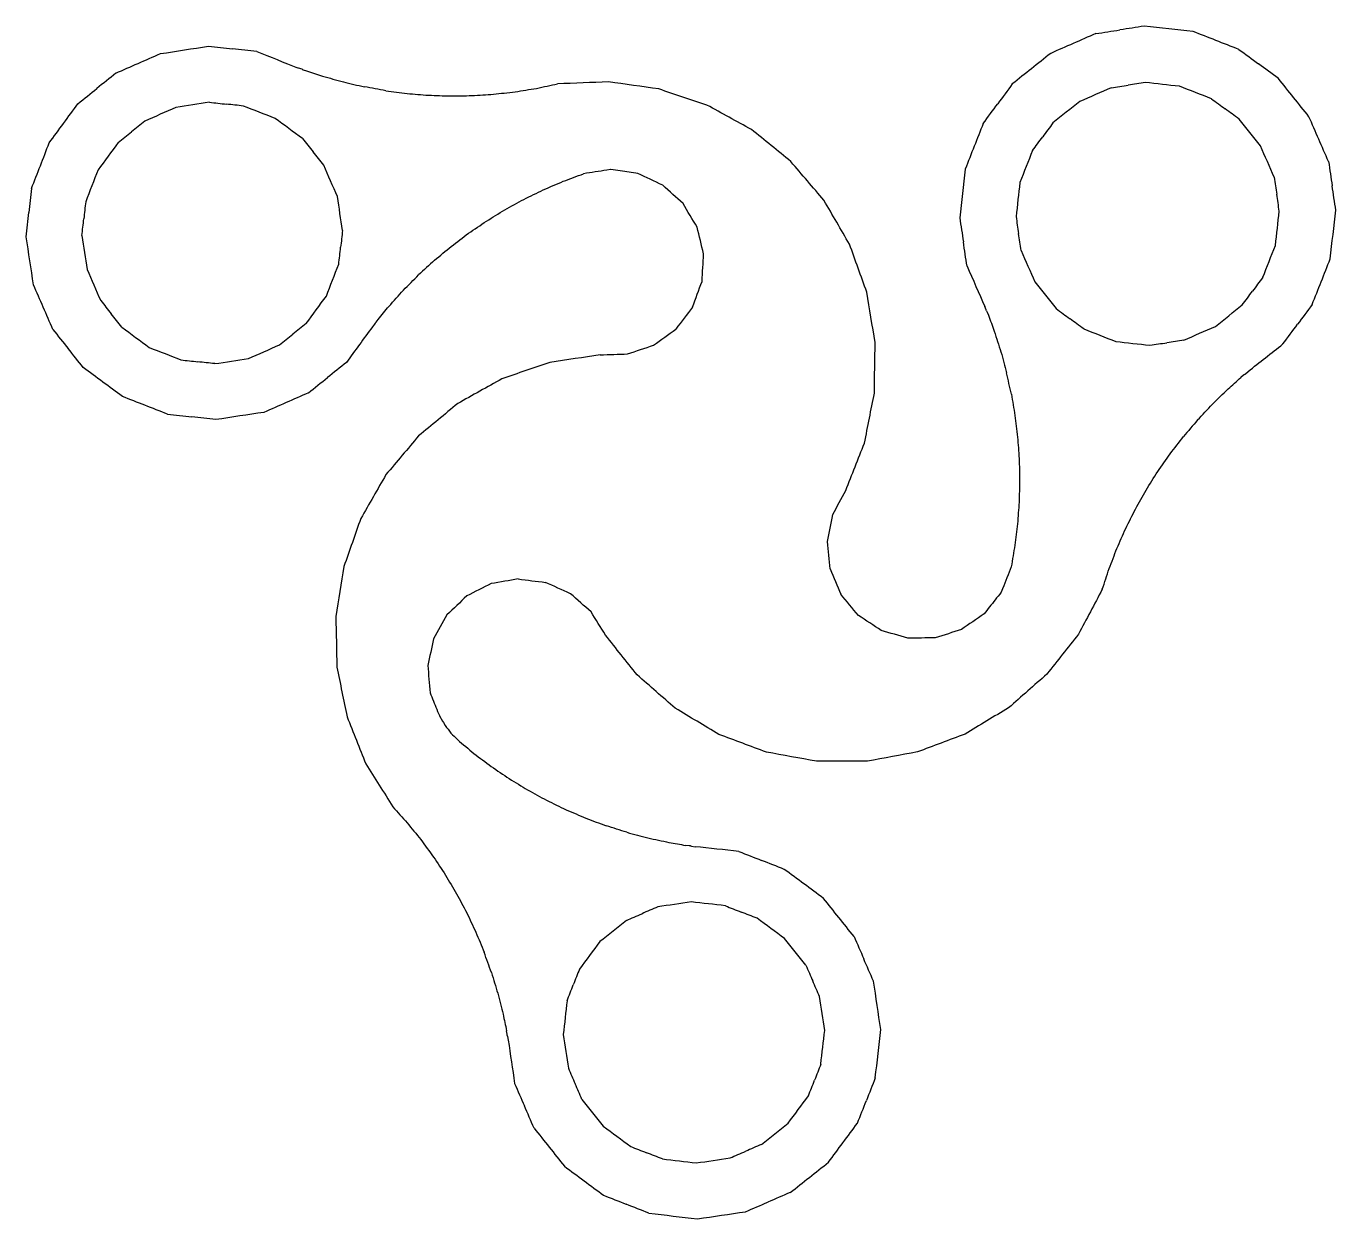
# Model space of a CAD drawing. Extents: x 31 to 183, y 98 to 185.
# Drawn here: x 153.96 to 168.92, y 106.66 to 120.29 of the extents above; entities that cross this region are included whole.
import ezdxf

# ---------------------------------------------------------------- set-up
doc = ezdxf.new("R2010")
doc.units = 0
doc.layers.add('ink_ext_XXXXXX', color=7, linetype='CONTINUOUS')

msp = doc.modelspace()

# ---------------------------------------------------------------- linework, layer by layer
at = {"layer": 'ink_ext_XXXXXX', "color": 7}
for points in [[(157.113141, 119.797659), (157.100574, 119.801879), (157.062092, 119.814788)], [(157.113158, 119.797667), (157.125442, 119.792864), (157.163235, 119.778075)], [(160.639477, 118.651613), (160.63582, 118.651045), (160.595712, 118.644799)], [(164.934342, 117.034629), (164.929624, 117.047112), (164.915255, 117.085066)], [(164.934359, 117.034637), (164.939693, 117.022371), (164.955933, 116.985172)], [(157.949957, 116.895778), (157.941564, 116.885462), (157.91595, 116.853978)], [(157.949974, 116.895786), (157.95786, 116.906516), (157.981895, 116.939219)], [(167.881328, 116.307829), (167.870749, 116.299416), (167.838983, 116.274152)], [(167.881328, 116.307829), (167.891465, 116.316736), (167.921958, 116.343521)], [(165.117875, 113.860349), (165.116511, 113.856866), (165.101702, 113.81907)], [(158.694718, 112.385801), (158.698452, 112.379559), (158.719267, 112.344717)], [(158.719267, 112.344717), (158.728291, 112.329604), (158.749086, 112.294746)], [(161.54989, 110.920091), (161.53665, 110.921611), (161.496324, 110.926228)], [(161.54989, 110.920091), (161.563091, 110.917939), (161.60315, 110.911395)], [(159.458469, 108.753833), (159.456484, 108.766956), (159.450413, 108.807086)], [(159.458469, 108.753833), (159.461107, 108.740777), (159.469134, 108.700989)]]:
    msp.add_lwpolyline(points, dxfattribs=at)
for points in [[(166.181391, 120.205073), (166.009997, 120.129914), (165.838602, 120.054756), (165.667209, 119.979592)], [(166.181391, 120.205073), (166.273866, 120.219252), (166.366335, 120.233427), (166.458804, 120.247603)], [(166.736299, 120.290104), (166.643803, 120.275942), (166.551303, 120.261773), (166.458804, 120.247603)], [(167.294071, 120.228807), (167.10815, 120.249243), (166.922223, 120.269676), (166.736299, 120.290104)], [(167.816582, 120.025323), (167.642415, 120.093155), (167.468242, 120.160983), (167.294071, 120.228807)], [(155.493896, 119.976689), (155.676936, 120.004879), (155.859977, 120.03307), (156.043014, 120.061252)], [(156.042997, 120.061244), (156.135043, 120.051064), (156.227088, 120.040885), (156.319127, 120.030703)], [(156.595296, 120.000181), (156.50324, 120.010355), (156.411184, 120.020529), (156.319127, 120.030703)], [(167.816582, 120.025323), (167.891855, 119.97002), (167.967131, 119.914711), (168.042401, 119.8594)], [(154.985402, 119.752456), (155.1549, 119.827205), (155.324401, 119.901948), (155.493896, 119.976689)], [(156.595296, 120.000181), (156.750893, 119.938387), (156.906493, 119.876588), (157.062092, 119.814788)], [(165.667209, 119.979592), (165.521047, 119.862825), (165.374887, 119.746052), (165.228721, 119.629277)], [(154.985385, 119.752448), (154.913166, 119.694349), (154.840949, 119.636244), (154.768733, 119.57814)], [(157.163218, 119.778067), (157.224536, 119.75845), (157.285856, 119.738828), (157.34717, 119.719203)], [(157.34717, 119.719203), (157.426366, 119.696856), (157.505561, 119.67451), (157.584756, 119.652164)], [(168.268191, 119.693393), (168.19293, 119.74873), (168.117668, 119.804066), (168.042401, 119.8594)], [(154.552116, 119.403918), (154.624324, 119.461997), (154.696528, 119.520069), (154.768733, 119.57814)], [(157.584756, 119.652164), (157.664961, 119.633657), (157.745165, 119.61515), (157.825372, 119.596638)], [(158.068491, 119.552858), (157.98745, 119.567455), (157.906411, 119.582046), (157.825372, 119.596638)], [(159.546749, 119.540023), (159.628191, 119.553207), (159.709636, 119.566385), (159.791075, 119.57956)], [(159.791075, 119.57956), (159.871818, 119.596692), (159.952563, 119.613817), (160.033304, 119.63094)], [(160.613387, 119.65386), (160.420028, 119.646221), (160.226668, 119.638582), (160.033304, 119.63094)], [(161.188223, 119.572153), (160.996611, 119.599393), (160.805002, 119.626628), (160.613387, 119.65386)], [(161.73915, 119.388494), (161.55551, 119.449715), (161.371869, 119.510935), (161.188223, 119.572153)], [(165.228721, 119.629277), (165.17322, 119.554027), (165.117719, 119.478777), (165.062213, 119.403525)], [(166.359208, 119.586646), (166.239215, 119.534069), (166.119223, 119.481492), (165.999233, 119.42891)], [(166.359208, 119.586646), (166.423938, 119.596549), (166.488668, 119.606452), (166.553401, 119.61635)], [(166.74765, 119.646081), (166.682901, 119.636175), (166.618154, 119.626264), (166.553401, 119.61635)], [(167.137973, 119.603027), (167.007869, 119.61738), (166.87776, 119.63173), (166.74765, 119.646081)], [(167.503687, 119.46052), (167.381783, 119.508022), (167.259878, 119.555525), (167.137973, 119.603027)], [(168.617993, 119.255696), (168.501391, 119.401599), (168.384791, 119.547496), (168.268191, 119.693393)], [(156.05576, 119.420443), (155.92763, 119.400771), (155.799503, 119.381093), (155.671376, 119.361415)], [(156.05576, 119.420443), (156.120183, 119.413313), (156.184605, 119.406184), (156.249028, 119.399054)], [(158.068491, 119.552858), (158.150142, 119.542214), (158.231793, 119.531571), (158.313447, 119.520922)], [(158.313447, 119.520922), (158.395537, 119.514213), (158.477622, 119.507502), (158.559709, 119.500785)], [(158.559709, 119.500785), (158.642075, 119.498093), (158.724441, 119.495401), (158.806808, 119.492708)], [(158.806808, 119.492708), (158.889212, 119.493968), (158.971615, 119.495227), (159.054014, 119.496484)], [(159.054014, 119.496484), (159.136306, 119.501762), (159.218599, 119.50704), (159.300885, 119.512316)], [(159.300885, 119.512316), (159.382839, 119.521553), (159.464793, 119.530791), (159.546749, 119.540023)], [(165.999233, 119.42891), (165.896878, 119.347203), (165.794519, 119.265488), (165.692161, 119.183773)], [(167.503687, 119.46052), (167.55634, 119.421818), (167.608995, 119.383111), (167.66165, 119.344404)], [(154.223538, 118.954933), (154.333066, 119.104595), (154.442594, 119.254258), (154.552116, 119.403918)], [(155.671376, 119.361415), (155.552723, 119.309128), (155.43407, 119.256842), (155.315413, 119.204547)], [(156.442296, 119.377664), (156.377873, 119.384794), (156.31345, 119.391924), (156.249028, 119.399054)], [(156.804632, 119.235832), (156.683855, 119.28311), (156.563078, 119.330389), (156.442296, 119.377664)], [(162.248244, 119.108669), (162.078545, 119.201946), (161.908846, 119.295223), (161.73915, 119.388494)], [(164.895708, 119.177913), (164.951208, 119.253121), (165.006711, 119.328323), (165.062213, 119.403525)], [(167.81964, 119.228231), (167.766976, 119.266955), (167.714313, 119.305679), (167.66165, 119.344404)], [(155.315413, 119.204547), (155.264845, 119.163893), (155.21428, 119.123233), (155.163708, 119.082571)], [(157.117985, 119.004658), (157.013532, 119.08172), (156.909082, 119.158776), (156.804632, 119.235832)], [(164.895708, 119.177913), (164.827379, 119.004082), (164.759044, 118.830249), (164.690712, 118.65641)], [(165.692161, 119.183773), (165.653298, 119.131113), (165.614434, 119.078453), (165.575571, 119.025792)], [(168.064403, 118.921949), (167.982819, 119.024045), (167.901229, 119.126138), (167.81964, 119.228231)], [(168.842009, 118.742131), (168.76734, 118.913323), (168.692665, 119.084512), (168.617993, 119.255696)], [(155.012028, 118.960675), (155.06259, 119.001312), (155.113149, 119.041941), (155.163708, 119.082571)], [(157.117985, 119.004658), (157.158495, 118.953869), (157.199005, 118.903081), (157.239518, 118.852287)], [(162.698875, 118.741839), (162.548667, 118.864116), (162.398458, 118.986394), (162.248244, 119.108669)], [(165.458953, 118.867868), (165.497825, 118.920511), (165.536696, 118.973155), (165.575571, 119.025792)], [(154.021921, 118.436068), (154.08913, 118.60903), (154.156343, 118.781985), (154.223555, 118.954941)], [(155.012028, 118.960675), (154.935316, 118.855905), (154.858605, 118.751135), (154.781893, 118.646365)], [(157.360995, 118.69989), (157.320505, 118.750695), (157.280011, 118.801491), (157.239518, 118.852287)], [(165.458953, 118.867868), (165.411081, 118.746161), (165.363212, 118.624448), (165.315342, 118.502735)], [(168.221174, 118.562551), (168.168917, 118.68235), (168.11666, 118.802149), (168.064403, 118.921949)], [(157.51705, 118.342292), (157.465035, 118.461495), (157.413013, 118.580696), (157.360995, 118.69989)], [(163.076396, 118.299827), (162.950555, 118.447166), (162.824714, 118.594505), (162.698875, 118.741839)], [(168.842009, 118.742131), (168.855827, 118.649747), (168.869641, 118.557356), (168.883456, 118.464964)], [(154.781893, 118.646365), (154.734799, 118.525303), (154.687707, 118.404235), (154.64061, 118.283164)], [(159.869738, 118.419156), (159.945604, 118.45171), (160.021472, 118.484258), (160.097339, 118.516807)], [(160.097339, 118.516807), (160.174696, 118.545693), (160.252047, 118.574576), (160.329397, 118.60346)], [(160.595712, 118.644799), (160.506938, 118.631023), (160.418168, 118.617241), (160.329397, 118.60346)], [(160.749279, 118.635017), (160.712679, 118.640552), (160.67608, 118.646087), (160.639477, 118.651613)], [(160.950106, 118.606929), (160.883166, 118.616295), (160.816221, 118.625659), (160.749279, 118.635017)], [(161.23397, 118.473156), (161.13935, 118.517752), (161.044728, 118.562341), (160.950106, 118.606929)], [(164.690712, 118.65641), (164.669715, 118.471003), (164.648717, 118.285595), (164.627717, 118.100179)], [(168.221174, 118.562551), (168.230836, 118.497893), (168.240498, 118.433235), (168.250157, 118.368568)], [(154.021904, 118.43606), (154.011718, 118.343839), (154.001527, 118.251616), (153.991338, 118.159387)], [(159.647155, 118.310633), (159.721349, 118.346812), (159.795547, 118.382985), (159.869738, 118.419156)], [(161.466269, 118.262135), (161.388838, 118.33248), (161.311404, 118.402818), (161.23397, 118.473156)], [(165.315342, 118.502735), (165.300627, 118.372915), (165.285912, 118.243094), (165.271191, 118.113271)], [(168.279197, 118.174613), (168.269515, 118.239268), (168.259836, 118.303918), (168.250157, 118.368568)], [(168.924904, 118.187797), (168.911089, 118.280189), (168.897274, 118.372581), (168.883456, 118.464964)], [(154.64061, 118.283164), (154.633474, 118.218593), (154.626341, 118.154018), (154.619202, 118.089439)], [(157.575422, 117.956383), (157.555964, 118.085021), (157.536506, 118.21366), (157.51705, 118.342292)], [(159.430125, 118.191563), (159.502468, 118.231253), (159.574811, 118.270943), (159.647155, 118.310633)], [(161.626717, 117.992195), (161.573236, 118.082181), (161.519753, 118.172158), (161.466269, 118.262135)], [(163.368417, 117.797117), (163.271076, 117.964687), (163.173736, 118.132257), (163.076396, 118.299827)], [(153.960821, 117.882668), (153.970996, 117.974911), (153.981165, 118.067152), (153.991338, 118.159387)], [(154.597772, 117.895703), (154.604916, 117.960285), (154.612061, 118.024866), (154.619202, 118.089439)], [(159.219156, 118.062186), (159.289482, 118.105315), (159.359802, 118.148442), (159.430125, 118.191563)], [(164.627717, 118.100179), (164.641578, 118.007996), (164.655434, 117.91581), (164.669289, 117.823624)], [(165.271191, 118.113271), (165.280864, 118.048736), (165.29054, 117.984194), (165.30021, 117.919651)], [(168.234645, 117.784683), (168.249498, 117.914665), (168.264347, 118.044639), (168.279197, 118.174613)], [(168.861136, 117.630579), (168.882394, 117.816324), (168.903649, 118.002061), (168.924904, 118.187797)], [(157.575422, 117.956383), (157.568221, 117.891733), (157.561014, 117.827081), (157.553809, 117.762423)], [(158.817181, 117.773561), (158.883022, 117.82328), (158.948864, 117.872999), (159.014699, 117.922715)], [(159.014699, 117.922715), (159.08285, 117.969209), (159.151003, 118.015698), (159.219156, 118.062186)], [(161.701191, 117.687006), (161.676369, 117.788739), (161.651542, 117.89047), (161.626717, 117.992195)], [(165.329312, 117.726), (165.319611, 117.79055), (165.30991, 117.8551), (165.30021, 117.919651)], [(154.044382, 117.332446), (154.016534, 117.515856), (153.988686, 117.699266), (153.960838, 117.882676)], [(154.597772, 117.895703), (154.617273, 117.767251), (154.636774, 117.638799), (154.656273, 117.510338)], [(158.627085, 117.615159), (158.690449, 117.667962), (158.753814, 117.720764), (158.817181, 117.773561)], [(163.565486, 117.25), (163.4998, 117.432374), (163.434108, 117.614745), (163.368417, 117.797117)], [(164.710805, 117.547042), (164.696966, 117.639236), (164.683128, 117.73143), (164.669289, 117.823624)], [(168.090444, 117.419339), (168.138513, 117.541126), (168.186579, 117.662905), (168.234645, 117.784683)], [(157.532196, 117.568462), (157.539401, 117.63312), (157.546608, 117.697773), (157.553809, 117.762423)], [(161.68333, 117.373225), (161.689283, 117.47782), (161.695236, 117.582416), (161.701191, 117.687006)], [(165.329312, 117.726), (165.3815, 117.606403), (165.433686, 117.486798), (165.485872, 117.367193)], [(168.654985, 117.108598), (168.723706, 117.282593), (168.792421, 117.456586), (168.861136, 117.630579)], [(154.656273, 117.510338), (154.708201, 117.391349), (154.760129, 117.27236), (154.812051, 117.153368)], [(157.390377, 117.205007), (157.437649, 117.326161), (157.484921, 117.447314), (157.532196, 117.568462)], [(158.627085, 117.615159), (158.566388, 117.55935), (158.505695, 117.503536), (158.445001, 117.447721)], [(164.710805, 117.547042), (164.778957, 117.393055), (164.847106, 117.239061), (164.915255, 117.085066)], [(154.266896, 116.822585), (154.192723, 116.992543), (154.118552, 117.162495), (154.044382, 117.332446)], [(158.271163, 117.271771), (158.32911, 117.330424), (158.387057, 117.389076), (158.445001, 117.447721)], [(161.57457, 117.07838), (161.610825, 117.176662), (161.64708, 117.274945), (161.68333, 117.373225)], [(165.485872, 117.367193), (165.567277, 117.265198), (165.648681, 117.163204), (165.730083, 117.061201)], [(168.090444, 117.419339), (168.051481, 117.366701), (168.012517, 117.314062), (167.973548, 117.261421)], [(157.159643, 116.890827), (157.236554, 116.995554), (157.313466, 117.10028), (157.390377, 117.205007)], [(158.105968, 117.087635), (158.161035, 117.149015), (158.216102, 117.210394), (158.271163, 117.271771)], [(163.661144, 116.676322), (163.629258, 116.867548), (163.597372, 117.058774), (163.565486, 117.25)], [(167.856652, 117.103502), (167.895621, 117.156143), (167.934584, 117.208782), (167.973548, 117.261421)], [(154.812051, 117.153368), (154.852476, 117.102629), (154.8929, 117.05189), (154.933325, 117.001151)], [(157.981879, 116.939211), (158.023245, 116.988689), (158.064605, 117.038165), (158.105968, 117.087635)], [(161.57457, 117.07838), (161.51121, 116.994965), (161.447849, 116.911551), (161.384485, 116.828128)], [(165.730083, 117.061201), (165.782663, 117.022506), (165.835243, 116.983812), (165.887823, 116.945117)], [(167.549141, 116.858709), (167.651645, 116.940307), (167.754148, 117.021904), (167.856652, 117.103502)], [(168.654985, 117.108598), (168.599279, 117.033389), (168.543573, 116.95818), (168.487867, 116.882971)], [(155.054582, 116.848926), (155.014163, 116.899667), (154.973744, 116.950409), (154.933325, 117.001151)], [(157.159643, 116.890827), (157.108998, 116.850247), (157.058348, 116.809664), (157.007697, 116.769082)], [(164.955933, 116.985172), (164.978038, 116.924297), (165.000144, 116.863421), (165.02225, 116.802545)], [(166.045534, 116.82895), (165.992966, 116.867678), (165.940395, 116.906398), (165.887823, 116.945117)], [(168.320778, 116.657427), (168.376475, 116.732611), (168.432172, 116.807795), (168.487867, 116.882971)], [(154.266879, 116.822577), (154.324602, 116.750118), (154.382322, 116.67765), (154.440042, 116.605182)], [(155.054582, 116.848926), (155.158846, 116.771898), (155.263113, 116.694865), (155.367379, 116.617832)], [(156.855801, 116.647291), (156.906435, 116.687893), (156.957066, 116.728488), (157.007697, 116.769082)], [(157.91595, 116.853978), (157.817355, 116.718313), (157.718759, 116.582648), (157.620161, 116.446974)], [(161.129792, 116.644407), (161.21469, 116.705647), (161.299588, 116.766887), (161.384485, 116.828128)], [(165.02225, 116.802545), (165.047781, 116.723881), (165.073306, 116.645214), (165.098835, 116.566541)], [(166.045534, 116.82895), (166.167217, 116.781391), (166.288895, 116.733829), (166.410575, 116.686262)], [(167.188955, 116.701564), (167.309019, 116.753946), (167.429083, 116.806329), (167.549141, 116.858709)], [(154.613195, 116.387851), (154.555477, 116.460299), (154.497762, 116.532742), (154.440042, 116.605182)], [(155.367379, 116.617832), (155.487965, 116.570491), (155.608554, 116.523144), (155.729143, 116.475798)], [(156.499593, 116.490997), (156.618329, 116.543095), (156.737065, 116.595193), (156.855801, 116.647291)], [(160.832721, 116.54321), (160.931745, 116.576947), (161.030771, 116.610678), (161.129792, 116.644407)], [(163.652346, 116.094724), (163.65528, 116.288591), (163.658215, 116.482458), (163.661144, 116.676322)], [(166.410575, 116.686262), (166.54059, 116.671777), (166.670599, 116.657289), (166.800611, 116.642796)], [(166.800611, 116.642796), (166.865319, 116.652599), (166.93003, 116.662397), (166.994741, 116.672195)], [(167.188955, 116.701564), (167.124219, 116.691775), (167.059483, 116.681986), (166.994741, 116.672195)], [(167.921958, 116.343521), (168.054901, 116.44816), (168.187838, 116.552796), (168.320778, 116.657427)], [(155.729143, 116.475798), (155.793502, 116.468597), (155.857865, 116.46139), (155.922222, 116.454181)], [(156.1153, 116.432563), (156.050944, 116.439773), (155.986581, 116.446979), (155.922222, 116.454181)], [(156.1153, 116.432563), (156.243398, 116.452041), (156.371496, 116.471519), (156.499593, 116.490997)], [(157.620161, 116.446974), (157.547777, 116.389005), (157.475391, 116.331026), (157.403004, 116.273048)], [(159.945576, 116.446998), (159.762708, 116.384391), (159.579843, 116.321777), (159.396978, 116.259164)], [(160.519172, 116.533369), (160.327974, 116.504582), (160.136776, 116.475794), (159.945576, 116.446998)], [(160.519172, 116.533369), (160.623686, 116.536653), (160.728204, 116.539931), (160.832721, 116.54321)], [(165.098835, 116.566541), (165.120528, 116.486699), (165.142222, 116.406856), (165.16391, 116.327011)], [(155.059865, 116.05772), (154.910984, 116.16777), (154.762096, 116.277817), (154.613212, 116.387859)], [(157.185959, 116.099175), (157.258306, 116.157135), (157.330654, 116.215094), (157.403004, 116.273048)], [(165.217408, 116.084683), (165.199577, 116.16546), (165.181747, 116.246237), (165.16391, 116.327011)], [(167.694174, 116.143369), (167.742443, 116.186963), (167.790713, 116.230558), (167.838983, 116.274152)], [(159.396978, 116.259164), (159.228382, 116.164816), (159.05979, 116.070462), (158.891191, 115.976105)], [(167.51526, 115.970118), (167.574898, 116.027868), (167.634536, 116.085619), (167.694174, 116.143369)], [(155.576545, 115.854715), (155.404319, 115.922383), (155.232092, 115.990052), (155.059865, 116.05772)], [(157.185976, 116.099183), (157.016324, 116.024831), (156.84667, 115.95047), (156.677015, 115.876109)], [(158.891191, 115.976105), (158.742304, 115.853049), (158.593416, 115.729993), (158.444528, 115.606937)], [(163.539378, 115.524249), (163.577037, 115.714411), (163.61469, 115.90457), (163.652346, 116.094724)], [(165.217408, 116.084683), (165.231284, 116.003134), (165.24516, 115.921586), (165.259031, 115.840035)], [(155.576528, 115.854707), (155.668431, 115.844391), (155.760334, 115.834075), (155.852237, 115.823759)], [(156.12804, 115.792787), (156.036104, 115.803115), (155.94417, 115.813437), (155.852237, 115.823759)], [(156.677015, 115.876109), (156.494031, 115.848339), (156.311047, 115.820568), (156.128057, 115.792795)], [(165.259031, 115.840035), (165.268954, 115.757902), (165.278871, 115.675767), (165.288791, 115.593626)], [(167.344903, 115.788573), (167.40169, 115.849091), (167.458476, 115.909609), (167.51526, 115.970118)], [(167.344903, 115.788573), (167.291132, 115.725393), (167.237362, 115.662212), (167.183585, 115.599029)], [(158.444528, 115.606937), (158.320146, 115.45923), (158.195761, 115.311514), (158.071377, 115.163799)], [(163.326029, 114.983396), (163.397148, 115.163684), (163.468262, 115.343969), (163.539378, 115.524249)], [(165.288791, 115.593626), (165.294737, 115.511147), (165.300678, 115.428665), (165.306619, 115.346183)], [(167.031651, 115.402066), (167.082294, 115.467724), (167.13294, 115.533377), (167.183585, 115.599029)], [(166.889416, 115.198039), (166.936831, 115.266052), (166.98424, 115.334062), (167.031651, 115.402066)], [(165.306619, 115.346183), (165.308567, 115.263491), (165.310517, 115.180794), (165.312468, 115.098097)], [(158.071377, 115.163799), (157.975528, 114.99622), (157.879676, 114.828634), (157.783824, 114.661047)], [(165.312468, 115.098097), (165.310433, 115.015421), (165.308393, 114.932743), (165.306352, 114.850065)], [(166.757254, 114.987471), (166.801308, 115.057665), (166.845365, 115.127853), (166.889416, 115.198039)], [(163.17712, 114.706709), (163.226755, 114.798941), (163.276392, 114.891169), (163.326029, 114.983396)], [(166.635425, 114.77083), (166.676034, 114.843048), (166.716647, 114.915261), (166.757254, 114.987471)], [(165.306352, 114.850065), (165.30031, 114.767587), (165.294271, 114.685104), (165.288227, 114.602618)], [(157.783824, 114.661047), (157.719552, 114.478996), (157.65528, 114.296944), (157.59101, 114.114888)], [(163.115698, 114.398632), (163.136174, 114.50133), (163.156647, 114.604019), (163.17712, 114.706709)], [(166.524219, 114.548668), (166.561286, 114.622725), (166.598355, 114.696777), (166.635425, 114.77083)], [(165.288227, 114.602618), (165.278205, 114.520529), (165.268185, 114.438436), (165.25816, 114.35634)], [(166.423924, 114.321397), (166.457356, 114.397154), (166.490787, 114.472911), (166.524219, 114.548668)], [(163.147011, 114.086226), (163.136576, 114.190365), (163.126136, 114.294502), (163.115698, 114.398632)], [(165.25816, 114.35634), (165.24419, 114.274864), (165.230222, 114.193382), (165.216249, 114.111898)], [(166.334778, 114.089683), (166.364497, 114.166923), (166.39421, 114.24416), (166.423924, 114.321397)], [(157.59101, 114.114888), (157.560382, 113.924292), (157.529755, 113.733696), (157.499124, 113.543092)], [(163.147011, 114.086226), (163.187463, 113.989675), (163.227915, 113.893125), (163.268362, 113.796572)], [(165.216249, 114.111898), (165.183458, 114.028053), (165.150669, 113.944202), (165.117875, 113.860349)], [(166.256901, 113.853996), (166.28286, 113.932558), (166.308819, 114.01112), (166.334778, 114.089683)], [(159.274442, 113.918747), (159.181276, 113.871784), (159.08811, 113.824821), (158.994947, 113.777853)], [(159.583031, 113.971645), (159.48017, 113.954018), (159.377306, 113.936382), (159.274442, 113.918747)], [(159.583031, 113.971645), (159.686599, 113.9584), (159.790169, 113.94515), (159.893734, 113.931896)], [(160.179373, 113.802967), (160.084162, 113.845944), (159.988951, 113.888922), (159.893734, 113.931896)], [(158.994947, 113.777853), (158.919613, 113.705716), (158.844275, 113.633571), (158.768938, 113.561427)], [(160.414995, 113.596145), (160.336455, 113.665088), (160.257916, 113.734032), (160.179373, 113.802967)], [(163.469149, 113.555079), (163.402222, 113.635583), (163.335292, 113.716077), (163.268362, 113.796572)], [(165.032088, 113.732297), (164.990247, 113.679032), (164.948406, 113.625767), (164.906562, 113.572494)], [(165.101702, 113.81907), (165.078496, 113.79015), (165.055292, 113.761223), (165.032088, 113.732297)], [(166.256901, 113.853996), (166.165888, 113.682679), (166.074876, 113.511363), (165.983864, 113.340047)], [(160.579974, 113.329458), (160.524981, 113.418353), (160.469988, 113.507249), (160.414995, 113.596145)], [(157.499124, 113.543092), (157.503125, 113.350099), (157.507126, 113.157105), (157.511121, 112.964109)], [(158.768938, 113.561427), (158.717998, 113.470376), (158.667057, 113.379325), (158.61612, 113.288268)], [(163.731848, 113.382698), (163.64428, 113.440162), (163.556715, 113.497621), (163.469149, 113.555079)], [(164.906562, 113.572494), (164.820304, 113.512914), (164.734049, 113.453328), (164.647788, 113.393739)], [(158.61612, 113.288268), (158.594013, 113.186274), (158.571906, 113.08428), (158.549793, 112.982283)], [(160.941009, 112.875349), (160.820666, 113.026724), (160.70032, 113.178091), (160.579974, 113.329458)], [(164.033621, 113.294546), (163.933034, 113.323932), (163.832441, 113.353315), (163.731848, 113.382698)], [(164.348048, 113.298316), (164.243241, 113.29706), (164.138434, 113.295804), (164.033621, 113.294546)], [(164.647788, 113.393739), (164.547876, 113.361934), (164.447963, 113.330129), (164.348048, 113.298316)], [(165.983864, 113.340047), (165.863601, 113.187875), (165.743341, 113.035697), (165.623075, 112.883516)], [(158.549793, 112.982283), (158.558443, 112.87827), (158.567095, 112.774252), (158.575742, 112.670231)], [(157.511121, 112.964109), (157.549593, 112.77493), (157.588063, 112.585743), (157.626532, 112.396555)], [(161.37768, 112.493134), (161.232125, 112.620545), (161.086567, 112.747947), (160.941009, 112.875349)], [(165.623075, 112.883516), (165.477492, 112.755382), (165.33191, 112.627248), (165.18633, 112.499108)], [(158.575742, 112.670231), (158.600938, 112.607626), (158.626134, 112.54502), (158.651333, 112.482409)], [(157.626532, 112.396555), (157.698224, 112.217306), (157.769911, 112.038053), (157.841598, 111.858801)], [(158.651333, 112.482409), (158.665797, 112.450207), (158.680261, 112.418005), (158.694718, 112.385801)], [(161.875855, 112.195295), (161.709796, 112.294576), (161.543737, 112.393858), (161.37768, 112.493134)], [(165.18633, 112.499108), (165.020201, 112.399166), (164.854075, 112.299218), (164.687948, 112.199271)], [(158.749086, 112.294746), (158.770594, 112.26674), (158.792098, 112.238725), (158.813602, 112.210711)], [(158.813602, 112.210711), (158.838214, 112.185371), (158.86282, 112.160029), (158.887429, 112.134681)], [(158.887429, 112.134681), (158.9508, 112.082035), (159.014171, 112.02939), (159.077545, 111.976739)], [(162.419555, 111.99137), (162.23832, 112.059349), (162.057088, 112.127322), (161.875855, 112.195295)], [(164.687948, 112.199271), (164.506625, 112.130743), (164.325302, 112.062215), (164.143973, 111.993684)], [(159.077545, 111.976739), (159.143388, 111.927219), (159.209231, 111.8777), (159.275075, 111.82818)], [(162.991152, 111.888113), (162.800622, 111.922533), (162.610091, 111.956953), (162.419555, 111.99137)], [(164.143973, 111.993684), (163.953403, 111.958727), (163.762827, 111.923768), (163.572251, 111.888809)], [(157.841598, 111.858801), (157.944204, 111.695246), (158.04681, 111.531692), (158.149416, 111.368138)], [(159.275075, 111.82818), (159.343225, 111.781873), (159.411375, 111.735565), (159.479528, 111.689253)], [(163.572251, 111.888809), (163.378553, 111.88858), (163.184854, 111.888351), (162.991152, 111.888113)], [(159.479528, 111.689253), (159.549847, 111.646272), (159.620167, 111.603292), (159.690481, 111.560309)], [(159.690481, 111.560309), (159.762786, 111.520783), (159.835088, 111.481248), (159.90739, 111.441713)], [(158.149416, 111.368138), (158.204268, 111.306739), (158.259123, 111.245334), (158.313977, 111.18393)], [(159.90739, 111.441713), (159.981534, 111.405701), (160.055672, 111.369687), (160.129813, 111.333667)], [(160.129813, 111.333667), (160.205603, 111.301287), (160.281387, 111.268903), (160.357172, 111.23652)], [(158.313977, 111.18393), (158.365829, 111.119935), (158.417684, 111.055935), (158.469539, 110.991934)], [(160.357172, 111.23652), (160.434449, 111.207812), (160.511721, 111.179102), (160.588994, 111.150392)], [(160.824715, 111.075498), (160.74614, 111.100465), (160.667566, 111.125431), (160.588994, 111.150392)], [(160.824715, 111.075498), (160.904421, 111.054361), (160.984127, 111.033223), (161.063827, 111.012082)], [(158.469539, 110.991934), (158.518252, 110.925506), (158.566961, 110.859075), (158.615671, 110.792638)], [(161.063827, 111.012082), (161.144467, 110.994796), (161.225109, 110.977505), (161.305746, 110.96021)], [(161.305746, 110.96021), (161.369272, 110.948887), (161.432801, 110.937559), (161.496324, 110.926228)], [(162.103854, 110.856781), (161.936954, 110.874988), (161.770054, 110.893196), (161.60315, 110.911395)], [(158.615671, 110.792638), (158.661133, 110.723957), (158.706592, 110.655267), (158.752051, 110.586578)], [(162.103854, 110.856781), (162.190384, 110.82271), (162.276914, 110.788638), (162.36344, 110.754558)], [(162.623026, 110.652335), (162.536499, 110.686415), (162.44997, 110.720487), (162.36344, 110.754558)], [(158.752051, 110.586578), (158.794145, 110.515788), (158.836232, 110.444996), (158.87832, 110.374204)], [(163.071906, 110.32063), (162.92228, 110.431203), (162.772655, 110.54177), (162.623026, 110.652335)], [(158.87832, 110.374204), (158.916962, 110.301481), (158.955603, 110.228758), (158.994242, 110.156026)], [(163.419756, 109.884284), (163.303808, 110.029738), (163.187857, 110.175184), (163.071906, 110.32063)], [(158.994242, 110.156026), (159.029368, 110.081519), (159.064438, 110.006985), (159.099531, 109.932461)], [(160.818957, 110.067879), (160.878505, 110.093731), (160.938056, 110.119576), (160.997601, 110.145419)], [(161.176305, 110.222919), (161.11674, 110.197088), (161.05717, 110.171254), (160.997601, 110.145419)], [(161.561942, 110.280265), (161.433394, 110.261153), (161.304849, 110.242036), (161.176305, 110.222919)], [(161.949614, 110.235816), (161.820393, 110.250636), (161.691166, 110.265453), (161.561942, 110.280265)], [(161.949614, 110.235816), (162.010157, 110.211968), (162.070697, 110.188111), (162.131237, 110.164254)], [(162.312944, 110.092661), (162.252379, 110.116527), (162.191808, 110.14039), (162.131237, 110.164254)], [(160.818957, 110.067879), (160.717411, 109.987129), (160.615865, 109.906379), (160.514322, 109.825623)], [(162.626974, 109.860496), (162.522296, 109.937887), (162.417619, 110.015277), (162.312944, 110.092661)], [(159.099531, 109.932461), (159.130992, 109.856354), (159.162448, 109.780244), (159.193904, 109.704133)], [(162.870417, 109.555106), (162.78927, 109.656906), (162.708123, 109.758705), (162.626974, 109.860496)], [(163.419756, 109.884284), (163.456941, 109.79909), (163.494121, 109.713893), (163.5313, 109.628696)], [(159.277177, 109.471577), (159.249421, 109.549097), (159.221665, 109.626616), (159.193904, 109.704133)], [(160.514322, 109.825623), (160.437244, 109.721349), (160.360161, 109.617072), (160.28308, 109.51279)], [(162.870417, 109.555106), (162.896437, 109.495493), (162.922454, 109.435872), (162.948471, 109.376251)], [(163.642789, 109.373082), (163.605626, 109.458287), (163.568463, 109.543492), (163.5313, 109.628696)], [(159.277177, 109.471577), (159.301166, 109.392802), (159.32515, 109.314025), (159.349136, 109.235242)], [(160.28308, 109.51279), (160.259386, 109.452444), (160.235689, 109.39209), (160.211992, 109.331737)], [(160.1409, 109.150751), (160.1646, 109.211085), (160.188296, 109.271411), (160.211992, 109.331737)], [(163.026469, 109.197369), (163.000469, 109.256998), (162.974469, 109.316627), (162.948471, 109.376251)], [(163.725754, 108.822094), (163.698101, 109.005762), (163.670445, 109.189422), (163.642789, 109.373082)], [(159.349136, 109.235242), (159.369302, 109.155435), (159.389468, 109.075627), (159.409628, 108.995817)], [(160.1409, 109.150751), (160.126425, 109.021851), (160.111944, 108.892949), (160.097465, 108.764042)], [(163.084542, 108.811801), (163.065184, 108.940328), (163.04583, 109.06885), (163.026469, 109.197369)], [(159.409628, 108.995817), (159.423223, 108.932906), (159.436818, 108.869996), (159.450413, 108.807086)], [(163.040745, 108.424645), (163.055347, 108.5537), (163.069943, 108.682753), (163.084542, 108.811801)], [(163.663016, 108.268815), (163.683931, 108.453245), (163.704841, 108.637673), (163.725754, 108.822094)], [(159.469134, 108.700989), (159.493296, 108.53532), (159.51746, 108.369645), (159.541625, 108.203971)], [(160.097465, 108.764042), (160.11686, 108.635698), (160.136254, 108.507353), (160.155643, 108.379007)], [(160.155643, 108.379007), (160.181621, 108.319484), (160.207592, 108.259959), (160.233564, 108.200433)], [(163.040745, 108.424645), (163.016961, 108.364256), (162.993174, 108.30386), (162.969387, 108.243463)], [(159.541625, 108.203971), (159.578719, 108.118968), (159.615817, 108.03396), (159.652914, 107.948952)], [(160.311502, 108.021868), (160.285525, 108.081391), (160.259547, 108.140913), (160.233564, 108.200433)], [(162.898002, 108.062338), (162.921797, 108.122718), (162.945595, 108.183092), (162.969387, 108.243463)], [(163.663016, 108.268815), (163.629014, 108.182532), (163.595008, 108.096241), (163.561003, 108.00995)], [(162.666198, 107.749584), (162.743465, 107.853837), (162.820732, 107.958091), (162.898002, 108.062338)], [(159.764202, 107.693933), (159.727105, 107.778941), (159.690008, 107.863949), (159.652914, 107.948952)], [(160.311502, 108.021868), (160.392481, 107.920203), (160.473463, 107.818532), (160.554439, 107.716859)], [(163.458964, 107.751142), (163.492977, 107.837416), (163.526993, 107.923684), (163.561003, 108.00995)], [(162.361065, 107.507781), (162.462778, 107.588383), (162.564491, 107.668985), (162.666198, 107.749584)], [(163.12761, 107.304429), (163.238062, 107.453336), (163.348514, 107.602243), (163.458964, 107.751142)], [(159.764202, 107.693933), (159.87983, 107.548748), (159.995451, 107.40356), (160.111075, 107.258367)], [(160.554439, 107.716859), (160.658925, 107.639495), (160.763411, 107.562131), (160.867897, 107.484767)], [(160.867897, 107.484767), (160.928347, 107.460895), (160.988798, 107.437024), (161.049245, 107.413143)], [(162.361065, 107.507781), (162.301469, 107.482031), (162.24187, 107.456273), (162.182271, 107.430515)], [(161.230642, 107.341404), (161.170178, 107.365318), (161.109715, 107.389232), (161.049245, 107.413143)], [(161.230642, 107.341404), (161.359751, 107.326442), (161.488861, 107.311479), (161.617965, 107.296514)], [(161.617965, 107.296514), (161.74648, 107.315431), (161.874996, 107.334348), (162.003511, 107.353264)], [(162.003511, 107.353264), (162.063099, 107.379017), (162.122687, 107.40477), (162.182271, 107.430515)], [(162.691596, 106.959083), (162.836932, 107.074202), (162.982271, 107.189316), (163.12761, 107.304429)], [(160.111075, 107.258367), (160.260291, 107.147861), (160.409503, 107.037346), (160.558715, 106.926832)], [(160.558715, 106.926832), (160.645051, 106.892689), (160.731387, 106.858546), (160.817722, 106.824403)], [(162.180746, 106.738495), (162.265867, 106.775252), (162.350988, 106.812009), (162.436106, 106.848758)], [(162.691596, 106.959083), (162.606433, 106.922313), (162.521272, 106.885537), (162.436106, 106.848758)], [(161.076756, 106.721919), (160.990409, 106.756084), (160.904066, 106.790244), (160.817722, 106.824403)], [(161.076756, 106.721919), (161.261164, 106.700496), (161.445575, 106.679068), (161.629981, 106.657637)], [(161.629981, 106.657637), (161.813573, 106.684591), (161.997159, 106.711543), (162.180746, 106.738495)]]:
    msp.add_open_spline(points, degree=3, dxfattribs=at)

doc.saveas('drawing.dxf')
